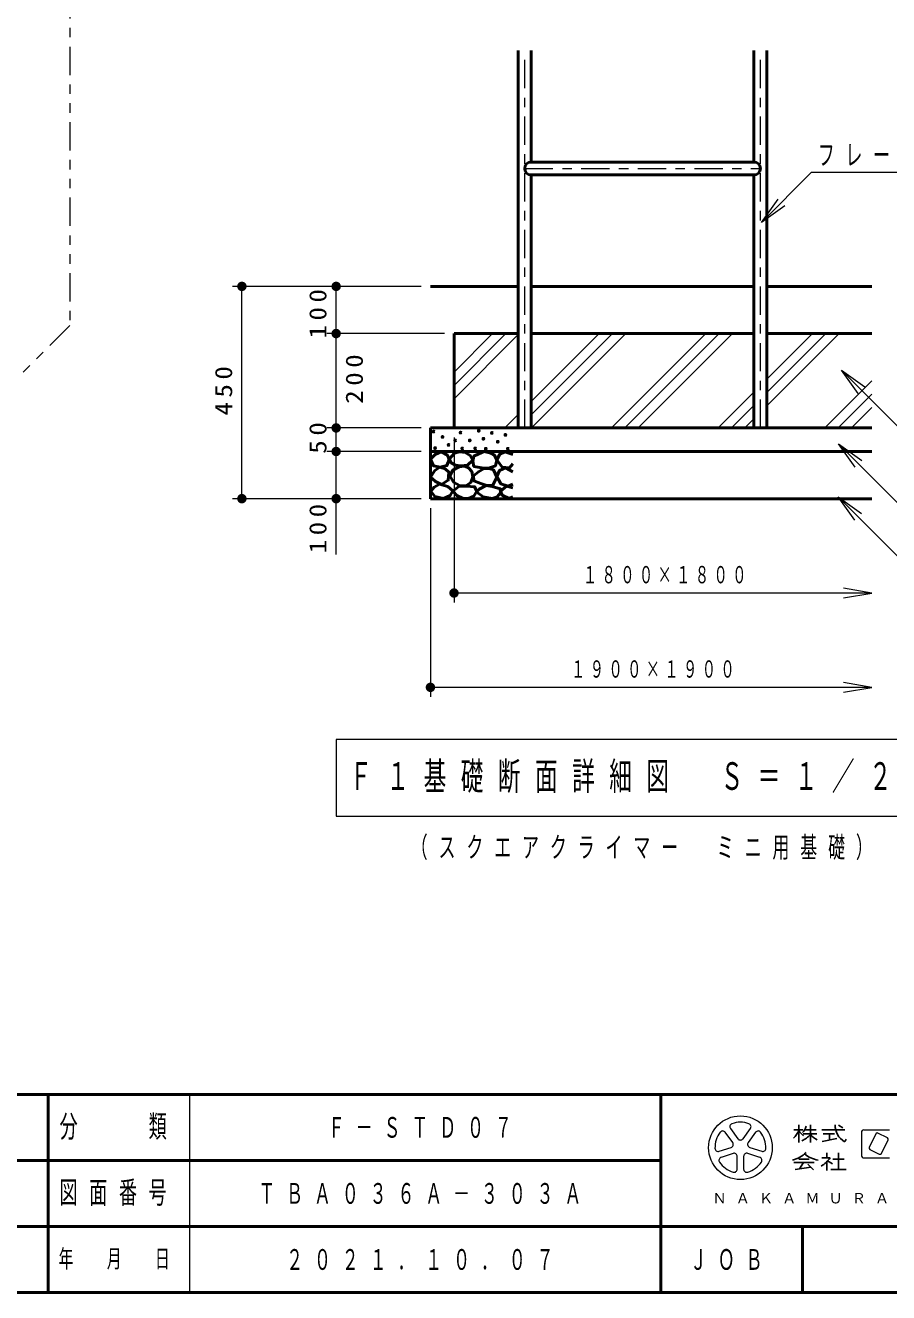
# Model space of a CAD drawing. Units: millimetres on the paper, with parts at other scales. Extents: x -385 to 0, y -594 to 267.
# Drawn here: x -137.4 to -45.8, y -594 to -459.7 of the extents above; entities that cross this region are included whole.
import ezdxf

# ---------------------------------------------------------------- set-up
doc = ezdxf.new("R2010")
doc.units = ezdxf.units.MM
doc.linetypes.add('USER2', pattern=[6, 3, -1, 1, -1])
doc.linetypes.add('USER3', pattern=[8, 3, -1, 1, -1, 1, -1])
doc.layers.add('LY_1', color=7, linetype='Continuous', lineweight=25)
doc.styles.add('ＭＳ ゴシック', font='')
doc.styles.get('ＭＳ ゴシック').set_extended_font_data('MS Gothic')

# ---------------------------------------------------------------- blocks, each defined once
blk = doc.blocks.new('filled_dot')
at = {"color": 0, "linetype": 'Continuous', "lineweight": -2, "const_width": 1.25}
blk.add_lwpolyline([(-0.625, 0, 1), (0.625, 0, 1)], format="xyb", close=True, dxfattribs=at)
blk = doc.blocks.new('open_arrow')
at = {"color": 0, "linetype": 'Continuous', "lineweight": -2}
blk.add_lwpolyline([(7.5, 1.25), (0, 0), (7.5, -1.25)], dxfattribs=at)

msp = doc.modelspace()

# ---------------------------------------------------------------- linework, layer by layer
at = {"layer": 'LY_1', "color": 140, "lineweight": 50}
for p, q in [((-85.135, -502.342), (-85.135, -462.342)), ((-83.775, -474.162), (-83.775, -462.342)), ((-60.135, -474.162), (-60.135, -462.342)), ((-58.775, -502.342), (-58.775, -462.342)), ((-83.775, -474.162), (-60.135, -474.162)), ((-83.775, -502.342), (-83.775, -475.522)), ((-83.775, -475.522), (-60.135, -475.522)), ((-60.135, -502.342), (-60.135, -475.522)), ((-91.955, -492.342), (-85.135, -492.342)), ((-91.955, -492.342), (-91.955, -502.342)), ((-83.775, -492.342), (-60.135, -492.342)), ((-58.775, -492.342), (-47.635, -492.342)), ((-94.455, -502.342), (-47.635, -502.342)), ((-94.455, -502.342), (-94.455, -509.842)), ((-94.455, -504.842), (-47.635, -504.842)), ((-94.455, -509.842), (-47.635, -509.842)), ((-135, -573), (-135, -594)), ((-70, -573), (-70, -594)), ((-187.5, -580), (-70, -580)), ((-242.5, -587), (0, -587)), ((-55, -587), (-55, -594))]:
    msp.add_line(p, q, dxfattribs=at)
at = {"layer": 'LY_1', "linetype": 'USER2', "lineweight": 13}
for p, q in [((-84.455, -502.342), (-84.455, -462.342)), ((-59.455, -502.342), (-59.455, -462.342)), ((-84.455, -474.842), (-59.455, -474.842))]:
    msp.add_line(p, q, dxfattribs=at)
at = {"layer": 'LY_1', "lineweight": 13}
for p, q in [((-59.331, -480.557), (-54.018, -475.244)), ((-54.018, -475.244), (-11.37, -475.244)), ((-59.331, -480.557), (-57.564, -478.082)), ((-59.331, -480.557), (-57.21, -478.436)), ((-56.856, -478.789), (-59.331, -480.557)), ((-95.455, -487.342), (-115.455, -487.342)), ((-114.455, -509.842), (-114.455, -487.342)), ((-104.455, -492.342), (-104.455, -487.342)), ((-92.955, -492.342), (-105.455, -492.342)), ((-104.455, -502.342), (-104.455, -492.342)), ((-91.955, -496.42), (-87.877, -492.342)), ((-91.955, -497.834), (-86.463, -492.342)), ((-91.955, -499.248), (-85.135, -492.428)), ((-83.775, -499.553), (-76.563, -492.342)), ((-83.775, -500.968), (-75.149, -492.342)), ((-83.735, -502.342), (-73.735, -492.342)), ((-75.25, -502.342), (-65.25, -492.342)), ((-73.836, -502.342), (-63.836, -492.342)), ((-72.421, -502.342), (-62.421, -492.342)), ((-58.775, -497.181), (-53.936, -492.342)), ((-58.775, -498.595), (-52.522, -492.342)), ((-58.775, -500.009), (-51.108, -492.342)), ((-49.097, -498.692), (-50.865, -496.217)), ((-50.865, -496.217), (-48.39, -497.985)), ((-50.865, -496.217), (-48.743, -498.339)), ((-50.865, -496.217), (-43.195, -503.888)), ((-52.622, -502.342), (-47.635, -497.355)), ((-63.936, -502.342), (-60.135, -498.541)), ((-51.208, -502.342), (-47.635, -498.769)), ((-86.563, -502.342), (-85.135, -500.913)), ((-62.522, -502.342), (-60.135, -499.955)), ((-49.794, -502.342), (-47.635, -500.183)), ((-95.455, -502.342), (-105.455, -502.342)), ((-104.455, -504.842), (-104.455, -502.342)), ((-85.149, -502.342), (-85.135, -502.328)), ((-61.108, -502.342), (-60.135, -501.369)), ((-91.955, -503.342), (-91.955, -520.842)), ((-95.455, -504.842), (-105.455, -504.842)), ((-104.455, -515.775), (-104.455, -504.842)), ((-49.388, -506.511), (-51.156, -504.036)), ((-51.156, -504.036), (-48.681, -505.804)), ((-51.156, -504.036), (-49.035, -506.158)), ((-51.156, -504.036), (-43.486, -511.706)), ((-95.455, -509.842), (-115.455, -509.842)), ((-49.42, -512.119), (-51.188, -509.644)), ((-51.188, -509.644), (-48.713, -511.412)), ((-51.188, -509.644), (-49.067, -511.765)), ((-51.188, -509.644), (-43.518, -517.314)), ((-94.455, -510.842), (-94.455, -530.842)), ((-47.635, -519.842), (-91.955, -519.842)), ((-47.635, -529.842), (-94.455, -529.842)), ((-104.445, -535.353), (-104.445, -543.486)), ((-37.645, -535.353), (-104.445, -535.353)), ((-104.445, -543.486), (-37.645, -543.486)), ((-120, -573), (-120, -594)), ((-62.39, -578.083), (-63.175, -577.003)), ((-62.629, -576.607), (-61.844, -577.687)), ((-61.298, -577.687), (-60.513, -576.607)), ((-59.967, -577.003), (-60.752, -578.083)), ((-48.746, -577.017), (-48.746, -579.447)), ((-48.476, -576.747), (-45.776, -576.747)), ((-47.198, -577.162), (-47.918, -578.6)), ((-45.975, -577.592), (-46.981, -577.089)), ((-63.828, -579.015), (-62.559, -578.603)), ((-60.583, -578.603), (-59.313, -579.015)), ((-47.845, -578.817), (-46.839, -579.32)), ((-46.622, -579.248), (-45.902, -577.81)), ((-62.35, -579.245), (-63.62, -579.657)), ((-61.908, -580.901), (-61.908, -579.566)), ((-61.233, -579.566), (-61.233, -580.901)), ((-59.522, -579.657), (-60.792, -579.245)), ((-48.476, -579.717), (-45.776, -579.717))]:
    msp.add_line(p, q, dxfattribs=at)
at = {"layer": 'LY_1', "lineweight": 50}
for p, q in [((-94.455, -487.342), (-85.135, -487.342)), ((-83.775, -487.342), (-60.135, -487.342)), ((-58.775, -487.342), (-47.635, -487.342)), ((-385, -573), (0, -573)), ((-385, -594), (0, -594))]:
    msp.add_line(p, q, dxfattribs=at)
at = {"layer": 'LY_1'}
for p, q in [((-55.361, -576.207), (-55.361, -578.097)), ((-54.146, -576.207), (-54.146, -578.097)), ((-50.719, -576.533), (-51.16, -576.239)), ((-55.901, -576.747), (-54.956, -576.747)), ((-54.915, -577.152), (-53.471, -577.152)), ((-54.769, -576.747), (-53.525, -576.747)), ((-52.931, -576.747), (-50.501, -576.747)), ((-52.796, -577.152), (-51.581, -577.152)), ((-52.121, -577.152), (-52.121, -577.827)), ((-52.889, -577.98), (-51.353, -577.673)), ((-55.901, -580.216), (-53.741, -580.216)), ((-55.361, -579.852), (-54.281, -579.852)), ((-54.899, -580.216), (-55.289, -580.864)), ((-52.931, -579.717), (-52.051, -579.717)), ((-52.391, -579.177), (-52.391, -579.717)), ((-52.391, -580.09), (-52.391, -581.067)), ((-52.34, -580.04), (-51.796, -580.354)), ((-51.783, -579.852), (-50.568, -579.852)), ((-51.176, -579.177), (-51.176, -580.932)), ((-55.765, -580.933), (-54.113, -580.696)), ((-54.416, -580.393), (-53.81, -580.999)), ((-51.986, -580.932), (-50.366, -580.932))]:
    msp.add_line(p, q, dxfattribs=at)
at = {"layer": 'LY_1', "linetype": 'USER3', "lineweight": 13}
msp.add_lwpolyline([(-132.694, -453.936), (-132.694, -491.482), (-152.05, -510.838), (-184.701, -510.838), (-191.656, -503.925), (-234.421, -503.925), (-240.467, -509.97), (-285.655, -509.97), (-307.357, -488.268), (-341.018, -488.268), (-357.545, -471.742), (-357.545, -434.961), (-341.018, -418.435), (-296.405, -418.435), (-281.455, -403.485), (-250.717, -403.485), (-249.524, -402.292), (-204.653, -402.292), (-190.175, -416.77), (-169.837, -416.77)], close=True, dxfattribs=at)
at = {"layer": 'LY_1', "color": 140, "lineweight": 50}
for points in [[(-93.332, -504.872), (-93.966, -505.173), (-94.441, -505.648), (-94.14, -506.346), (-93.411, -506.488), (-92.714, -506.33), (-92.461, -505.743), (-92.651, -505.237)], [(-91.361, -504.868), (-91.888, -505.003), (-92.469, -505.638), (-92.239, -506.057), (-91.782, -506.294), (-91.266, -506.368), (-90.523, -506.3), (-89.955, -505.76), (-90.239, -505.26), (-90.773, -504.949)], [(-88.77, -504.857), (-89.307, -505.081), (-89.853, -505.35), (-89.969, -505.851), (-89.835, -506.415), (-89.012, -506.576), (-88.287, -506.62), (-87.562, -506.361), (-87.41, -505.752), (-87.642, -505.242), (-88.045, -505.018)], [(-91.996, -508.084), (-91.375, -508.429), (-90.699, -508.476), (-90.185, -508.115), (-89.942, -507.517), (-90.054, -506.979), (-90.401, -506.57), (-90.867, -506.406), (-91.402, -506.462), (-92.091, -506.831), (-92.388, -507.408)], [(-93.459, -506.52), (-93.998, -506.868), (-94.441, -507.55), (-93.934, -508.009), (-93.269, -508.326), (-92.572, -507.882), (-92.493, -507.043), (-92.9, -506.68)], [(-88.82, -506.688), (-89.374, -506.985), (-89.901, -507.404), (-89.847, -507.958), (-89.104, -508.229), (-88.469, -508.445), (-87.82, -508.418), (-87.415, -507.553), (-87.766, -506.796), (-88.27, -506.632)], [(-93.5, -508.316), (-94.069, -508.636), (-94.406, -509.058), (-94.003, -509.624), (-93.06, -509.827), (-92.345, -509.508), (-92.071, -509.003), (-92.61, -508.548)], [(-90.645, -508.524), (-91.429, -508.564), (-92.091, -509.037), (-91.658, -509.497), (-90.969, -509.808), (-90.404, -509.816), (-89.861, -509.591), (-89.523, -509.064), (-89.78, -508.578)], [(-88.529, -508.432), (-89.3, -508.851), (-89.543, -509.148), (-88.854, -509.635), (-87.908, -509.824), (-87.378, -509.64), (-87.029, -509.216), (-87.056, -508.797), (-87.921, -508.567)]]:
    msp.add_lwpolyline(points, close=True, dxfattribs=at)
for points in [[(-85.705, -505.177), (-86.56, -504.86), (-87.099, -505.13), (-87.416, -505.732), (-86.829, -506.492), (-86.053, -506.556), (-85.705, -506.16)], [(-85.72, -506.983), (-86.481, -506.587), (-87.115, -506.841), (-87.416, -507.49), (-86.972, -508.267), (-86.212, -508.504), (-85.72, -508.298)], [(-85.705, -508.71), (-86.37, -508.504), (-87.02, -509.059), (-86.845, -509.455), (-86.117, -509.819), (-85.705, -509.661)]]:
    msp.add_lwpolyline(points, dxfattribs=at)
for centre in [(-94.124, -502.733), (-93.174, -503.304), (-91.827, -503.668), (-91.257, -502.844), (-90.28, -503.665), (-89.334, -502.638), (-88.834, -503.489), (-87.928, -502.867), (-86.509, -503.084), (-93.966, -504.476), (-92.524, -504.143), (-91.083, -504.524), (-89.699, -504.516), (-88.591, -504.543), (-87.32, -503.8), (-86.239, -504.543)]:
    msp.add_circle(centre, 0.05, dxfattribs=at)
at = {"layer": 'LY_1', "lineweight": 13}
msp.add_circle((-61.571, -578.637), 3.375, dxfattribs=at)
at = {"layer": 'LY_1', "color": 140, "lineweight": 50}
for centre, start, end in [((-83.775, -474.842), 90, 270), ((-60.135, -474.842), 270, 90)]:
    msp.add_arc(centre, 0.68, start, end, dxfattribs=at)
at = {"layer": 'LY_1', "lineweight": 13}
for centre, radius, start, end in [((-62.356, -576.408), 0.338, 109.39847, 215.99997), ((-61.571, -578.637), 2.7, 70.60155, 109.39847), ((-60.786, -576.408), 0.338, 324, 70.60155), ((-61.571, -578.637), 2.7, 142.60154, 181.39846), ((-63.448, -577.202), 0.338, 35.99999, 142.60154), ((-59.694, -577.202), 0.338, 37.39846, 143.99995), ((-61.571, -578.637), 2.7, 358.60155, 37.39847), ((-48.476, -577.017), 0.27, 89.99998, 179.99996), ((-47.054, -577.234), 0.162, 63.43492, 153.43499), ((-46.047, -577.737), 0.162, 333.4349, 63.43487), ((-63.933, -578.694), 0.338, 181.39848, 287.99997), ((-62.663, -578.282), 0.338, 287.99998, 35.99999), ((-61.571, -577.488), 0.338, 215.99998, 324), ((-60.479, -578.282), 0.338, 143.99996, 251.99999), ((-59.209, -578.694), 0.338, 252.00001, 358.60156), ((-47.773, -578.672), 0.162, 153.43495, 243.43485), ((-63.516, -579.978), 0.338, 107.99999, 214.60154), ((-61.571, -578.637), 2.7, 214.60156, 253.39848), ((-62.246, -579.566), 0.338, 359.99997, 107.99999), ((-60.896, -579.566), 0.338, 71.99997, 179.99999), ((-61.571, -578.637), 2.7, 286.60155, 325.39847), ((-59.626, -579.978), 0.338, 325.39847, 71.99996), ((-48.476, -579.447), 0.27, 179.99998, 270.00002), ((-46.766, -579.175), 0.162, 243.43498, 333.43496), ((-62.246, -580.901), 0.338, 253.39847, 359.99997), ((-60.896, -580.901), 0.338, 179.99999, 286.60154)]:
    msp.add_arc(centre, radius, start, end, dxfattribs=at)
at = {"layer": 'LY_1'}
for centre, radius, start, end in [((-49.563, -576.306), 1.953, 177.09472, 240.51891), ((-57.466, -575.916), 2.285, 311.36185, 337.13638), ((-53.383, -575.573), 2.345, 212.50346, 230.00631), ((-56.374, -575.182), 3.034, 295.86917, 317.23867), ((-56.002, -575.953), 1.467, 313.72108, 343.54317), ((-51.918, -575.182), 3.034, 222.76131, 240.10806), ((-51.54, -577.195), 1.299, 321.42112, 334.8249), ((-56.898, -576.743), 3.32, 285.11261, 313.40619), ((-52.77, -576.806), 3.192, 231.17281, 259.75506), ((-55.66, -576.774), 4.657, 304.87257, 320.80411)]:
    msp.add_arc(centre, radius, start, end, dxfattribs=at)

# ---------------------------------------------------------------- block references
at = {"layer": 'LY_1', "lineweight": 13, "xscale": 0.4, "yscale": 0.4}
for name, p, rotation in [('filled_dot', (-114.455, -487.342), 270), ('filled_dot', (-104.455, -487.342), 270), ('filled_dot', (-104.455, -492.342), 270), ('filled_dot', (-104.455, -492.342), 90), ('filled_dot', (-104.455, -502.342), 270), ('filled_dot', (-104.455, -502.342), 90), ('filled_dot', (-104.455, -504.842), 270), ('filled_dot', (-104.455, -504.842), 90), ('filled_dot', (-114.455, -509.842), 90), ('filled_dot', (-104.455, -509.842), 90), ('open_arrow', (-47.635, -519.842), 180), ('open_arrow', (-47.635, -529.842), 180)]:
    msp.add_blockref(name, p, dxfattribs=dict(at, rotation=rotation))
for p in [(-91.955, -519.842), (-94.455, -529.842)]:
    msp.add_blockref('filled_dot', p, dxfattribs=at)

# ---------------------------------------------------------------- texts
at = {"layer": 'LY_1', "style": 'ＭＳ ゴシック'}
for s, insert, char_height, attachment_point in [('\\T1.63;\\W0.6;フレーム：φ２７．２×２．８', (-53.37, -475.094), 2.199, 7), ('\\T1.32;\\W0.6;１８００×１８００', (-69.367, -518.842), 1.833, 8), ('\\T1.32;\\W0.6;１９００×１９００', (-70.617, -528.842), 1.833, 8), ('\\T1.64;\\W0.6;Ｆ１基礎断面詳細図\u3000Ｓ＝１／２０', (-103.045, -539.42), 2.933, 4), ('\\T1.64;\\W0.6;（スクエアクライマー\u3000ミニ用基礎）', (-96.545, -546.92), 2.199, 4), ('\\T1.64;\\W0.6;分\u3000\u3000類', (-127.5, -576.5), 2.346, 5), ('\\T1.64;\\W0.6;Ｆ－ＳＴＤ０７', (-95, -576.5), 2.199, 5), ('\\T1.64;\\W0.6;図面番号', (-127.5, -583.5), 2.346, 5), ('\\T1.64;\\W0.6;ＴＢＡ０３６Ａ－３０３Ａ', (-95, -583.5), 2.199, 5), ('\\T1.64;ＮＡＫＡＭＵＲＡ\u3000ＭＦＧ．ＣＯＲＰＯＲＡＴＩＯＮ', (-35, -584), 1.1, 5), ('\\T1.64;\\W0.6;年\u3000月\u3000日', (-127.5, -590.5), 1.906, 5), ('\\T1.64;\\W0.6;２０２１．１０．０７', (-95, -590.5), 2.199, 5), ('\\T1.64;\\W0.6;ＪＯＢ', (-62.5, -590.5), 2.199, 5)]:
    msp.add_mtext(s, dxfattribs=dict(at, insert=insert, char_height=char_height, attachment_point=attachment_point))
at = {"layer": 'LY_1', "char_height": 1.833, "rotation": 90, "style": 'ＭＳ ゴシック'}
for s, insert, attachment_point in [('\\T1.33;\\W1.15;100', (-105.455, -490.01), 8), ('\\T1.33;\\W1.15;200', (-103.455, -496.926), 2), ('\\T1.33;\\W1.15;450', (-115.455, -498.177), 8), ('\\T1.34;\\W1.15;50', (-105.455, -503.164), 8), ('\\T1.33;\\W1.15;100', (-105.455, -512.775), 8)]:
    msp.add_mtext(s, dxfattribs=dict(at, insert=insert, attachment_point=attachment_point))

doc.saveas('drawing.dxf')
